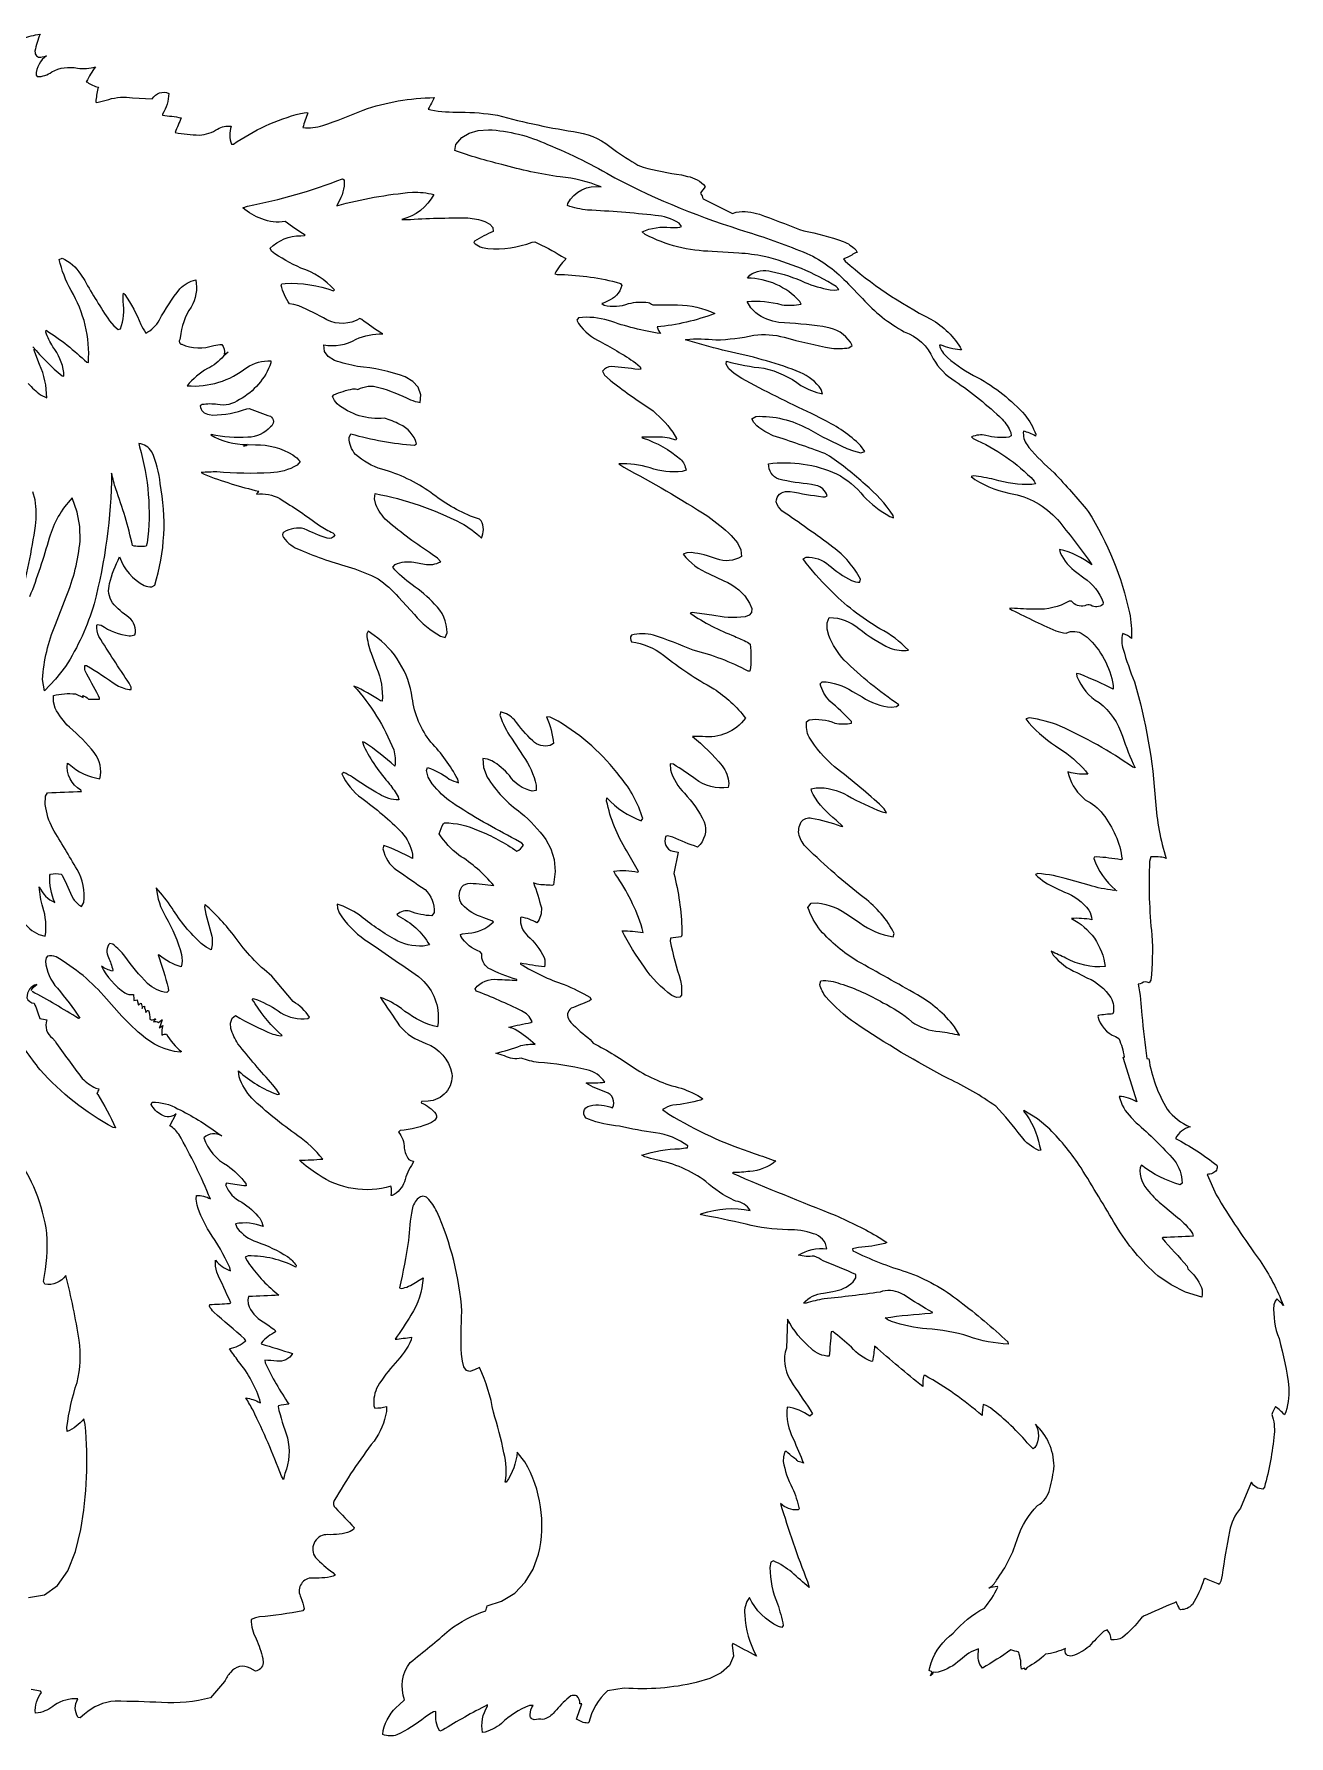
# Model space of a CAD drawing. Extents: x 1.3 to 17.6, y 0.2 to 11.6.
# Drawn here: x 9.46 to 17.61, y 0.15 to 11.21 of the extents above; entities that cross this region are included whole.
import ezdxf

# ---------------------------------------------------------------- set-up
doc = ezdxf.new("R2010")
doc.units = 0
doc.linetypes.add('0', pattern=[0])
doc.layers.add('1', color=7, linetype='0')

msp = doc.modelspace()

# ---------------------------------------------------------------- linework, layer by layer
at = {"layer": '1'}
for points in [[(9.386067, 11.177893, -0.059818), (9.500217, 11.208618, 0.036566), (9.466317, 11.09788), (9.46739, 11.087646, 0.4947), (9.513252, 11.060612), (9.528199, 11.0633), (9.542628, 11.068039, 0.229439), (9.47396, 10.94075), (9.4814, 10.932022, 0.160713), (9.577379, 10.962751, -0.190496), (9.742681, 10.986388, 0.107672), (9.860254, 10.995796, 0.039828), (9.800726, 10.8993), (9.807447, 10.89679, 0.122016), (9.879817, 10.863396), (9.875827, 10.85498, 0.03451), (9.862218, 10.767109), (9.86879, 10.764824), (9.945857, 10.783989, -0.114121), (10.099738, 10.794067), (10.229302, 10.788704, -0.375081), (10.33678, 10.823334, -0.12565), (10.296338, 10.688263), (10.296105, 10.680832, -0.02252), (10.416346, 10.665108, -0.019278), (10.376843, 10.569496, 0.045231), (10.53437, 10.552635, 0.131614), (10.653771, 10.591657, -0.158893), (10.742306, 10.609589, 0.187422), (10.743546, 10.49276), (10.756073, 10.492973, -0.086445), (11.192357, 10.693565), (11.229162, 10.699356), (11.240535, 10.696014, 0.053653), (11.207709, 10.600639, 0.107498), (11.337351, 10.614639, 0.019826), (11.598747, 10.715141, -0.07934), (12.06129, 10.795959, -0.010467), (12.022161, 10.721764), (12.038013, 10.715462, 0.048523), (12.230732, 10.701936, -0.033097), (12.472224, 10.681854, 0.030755), (12.99803, 10.570119, -0.129937), (13.226896, 10.458993, 0.022627), (13.384391, 10.357147), (13.417364, 10.343399, 0.02727), (13.666219, 10.294022), (13.706595, 10.284294, -0.166254), (13.821596, 10.219246, 0.00024), (13.789874, 10.175348, -0.101371), (13.807711, 10.137367), (13.998459, 10.042961), (14.022908, 10.052567, -0.125177), (14.172933, 10.037506, -0.013345), (14.434479, 9.93808), (14.461702, 9.930504, -0.035233), (14.718027, 9.861183, -0.106838), (14.799237, 9.80648), (14.807452, 9.789581, 0.100222), (14.773611, 9.772318, -0.057404), (14.718915, 9.747375), (14.731071, 9.73243, 0.061383), (15.286546, 9.356971, -0.133018), (15.487178, 9.158119), (15.475856, 9.156448, -0.070578), (15.353458, 9.18853), (15.342621, 9.188248, 0.181465), (15.395558, 9.108051, 0.076818), (15.590378, 8.978379, -0.080552), (15.898548, 8.734403, -0.082071), (15.968401, 8.608345), (15.967944, 8.597351, 0.071779), (15.88885, 8.629128, 0.197399), (15.912747, 8.538953), (15.92377, 8.523567, 0.035439), (16.087965, 8.357437, -0.015042), (16.309843, 8.107628, -0.085748), (16.577442, 7.448769, -0.057346), (16.590786, 7.281487, 0.127136), (16.533567, 7.313286, 0.143563), (16.536303, 7.212433, 0.026396), (16.610153, 7.000786, -0.054771), (16.746288, 6.222137, 0.058757), (16.816532, 5.851814, 0.154506), (16.778709, 5.861441, 0.017619), (16.716793, 5.864136), (16.708345, 5.833122, 0.038606), (16.723286, 5.354203, -0.041941), (16.716446, 5.062576), (16.705091, 5.044579, 0.330207), (16.656855, 5.042353), (16.645952, 5.03892), (16.634811, 5.036369, -0.025826), (16.658375, 4.835442, 0.009685), (16.689953, 4.552505), (16.703165, 4.551804, 0.100811), (16.823212, 4.223866, 0.134907), (16.97159, 4.109009, 0.210664), (16.876019, 4.034119, -0.047636), (17.145029, 3.859489, -0.417943), (17.118935, 3.808245, -0.113748), (17.081402, 3.800171), (17.140863, 3.667831, 0.023342), (17.426208, 3.239058, -0.052005), (17.577396, 2.949394, 0.029841), (17.53476, 2.990936), (17.523266, 2.976921), (17.515135, 2.952789, 0.109656), (17.549038, 2.7336, -0.037924), (17.612875, 2.414158, -0.109844), (17.58489, 2.237114, 0.05013), (17.525623, 2.292923, 0.03551), (17.501556, 2.240501, -0.107452), (17.518473, 2.111938, -0.040082), (17.454462, 1.767471), (17.444777, 1.756058, -0.281826), (17.370331, 1.800133), (17.368673, 1.798195), (17.298416, 1.632103, 0.132759), (17.227423, 1.479858, 0.01708), (17.179676, 1.19632), (17.170559, 1.157883), (17.160841, 1.136154), (17.153046, 1.140831, -0.033218), (17.069365, 1.175537), (17.061033, 1.167282, -0.068075), (16.986, 1.005836, -0.21053), (16.909967, 0.971542), (16.902235, 0.975761, 0.023858), (16.880331, 1.023567), (16.866554, 1.014679, 0.011184), (16.669201, 0.930779), (16.655167, 0.920128, -0.06584), (16.531492, 0.791499, -0.170172), (16.459431, 0.776024, 0.170896), (16.433344, 0.840164), (16.40803, 0.830177, 0.008068), (16.314716, 0.733829, -0.105431), (16.204853, 0.67227, -0.679003), (16.16271, 0.720085, -0.066261), (16.031406, 0.682289, -0.08291), (15.91272, 0.597404), (15.899689, 0.582138), (15.898936, 0.582001), (15.894757, 0.591064), (15.876767, 0.586517, -0.079868), (15.871381, 0.641754, -0.028947), (15.859625, 0.696602, -0.010695), (15.806829, 0.710808, -0.02473), (15.62225, 0.593002, -0.245447), (15.597242, 0.69989), (15.597638, 0.717827, 0.114912), (15.478919, 0.645729, -0.110816), (15.335333, 0.565735), (15.316136, 0.564713), (15.303205, 0.565529, -0.045028), (15.285547, 0.542686), (15.295416, 0.56797, -0.042496), (15.276826, 0.57769), (15.280912, 0.597476, -0.159468), (15.408573, 0.79999), (15.431943, 0.819496, -0.094194), (15.634843, 0.982796, 0.072952), (15.721575, 1.118599), (15.719884, 1.121979, 0.070034), (15.663379, 1.111488, 0.133109), (15.713144, 1.163456, 0.088117), (15.851495, 1.440535, -0.115088), (15.980593, 1.647972, 0.203396), (16.060093, 1.757027, 0.044874), (16.087765, 1.905708, 0.203658), (15.966394, 2.176567, -0.281112), (15.9635, 2.026527), (15.951468, 2.017891), (15.92829, 2.040512, 0.050716), (15.675162, 2.282631), (15.645985, 2.29921), (15.626435, 2.305893, 0.028432), (15.619687, 2.232971, 0.050797), (15.250003, 2.493431), (15.241309, 2.494041, 0.047596), (15.234421, 2.421448, -0.009609), (14.92131, 2.685035, -0.023117), (14.908547, 2.587555), (14.900622, 2.584602, -0.122604), (14.771391, 2.676697, 0.016867), (14.650126, 2.779938), (14.640151, 2.77694, 0.002072), (14.627162, 2.619513, -0.206995), (14.511883, 2.667674, -0.106031), (14.356206, 2.860443), (14.348352, 2.670944, 0.220022), (14.37154, 2.47036), (14.392455, 2.433655, -0.015698), (14.517331, 2.245567), (14.50026, 2.229904, 0.123188), (14.35434, 2.288666, 0.152174), (14.394846, 2.079192, 0.00378), (14.460515, 1.923654, 0.07903), (14.425594, 1.934349, 0.106238), (14.395395, 1.960418, -0.034027), (14.346311, 2.000938), (14.336056, 1.992691), (14.328924, 1.965828), (14.328633, 1.935677, 0.085549), (14.386971, 1.763598, -0.050699), (14.432244, 1.628258), (14.4246, 1.619919, -0.207618), (14.310423, 1.661674, 0.019996), (14.485014, 1.155303), (14.496311, 1.117233, -0.015134), (14.384278, 1.214917, 0.057156), (14.265405, 1.289566), (14.247846, 1.281815), (14.241978, 1.246857, 0.1023), (14.291166, 1.009591, -0.029639), (14.328697, 0.869324), (14.319522, 0.856461), (14.298483, 0.862694, -0.171566), (14.108367, 1.050674, 0.210572), (14.079103, 0.939412, 0.117488), (14.154194, 0.67083, 0.002588), (13.999795, 0.753304), (13.995569, 0.741302), (14.004805, 0.669106), (13.979319, 0.609917), (13.925862, 0.562508), (13.851185, 0.525673), (13.762035, 0.498169, -0.075152), (13.295554, 0.462662), (13.186357, 0.445488, 0.149046), (13.064743, 0.238091), (13.058713, 0.235184, -0.142223), (12.985311, 0.261589, 0.004009), (13.02085, 0.360077, -0.035176), (13.007836, 0.360886, 0.166942), (12.988245, 0.413025, 0.104527), (12.94732, 0.413246), (12.923273, 0.390722, 0.044833), (12.833571, 0.297029, -0.151005), (12.766584, 0.258965, 0.100987), (12.710773, 0.256755, -0.43775), (12.683835, 0.290677, -0.146135), (12.703711, 0.349548), (12.679873, 0.348862, 0.110831), (12.498637, 0.232209, -0.11342), (12.375513, 0.173126, -0.195219), (12.406692, 0.344688), (12.406525, 0.352837, 0.024706), (12.115054, 0.188225), (12.096269, 0.183052, -0.157612), (12.072069, 0.309677), (12.057043, 0.30751), (12.030476, 0.292732), (12.002005, 0.274055, -0.057388), (11.81784, 0.158164, -0.181891), (11.727973, 0.161697), (11.728891, 0.186554, -0.159225), (11.83253, 0.354073), (11.86843, 0.386429, -0.258929), (11.904769, 0.629646, 0.014168), (12.158546, 0.839824, -0.086043), (12.396176, 0.964912, -0.016472), (12.405006, 0.997391), (12.498459, 1.026909), (12.584593, 1.079803), (12.652544, 1.150642), (12.703208, 1.23584), (12.737479, 1.331802, 0.195172), (12.648977, 1.932823), (12.599742, 1.994797, -0.136022), (12.528493, 1.80098), (12.522172, 1.800713, 0.107742), (12.513673, 1.990719, 0.02489), (12.445517, 2.255714, 0.064439), (12.354503, 2.545151), (12.322682, 2.529701), (12.292759, 2.518524), (12.270273, 2.526421), (12.254241, 2.550079), (12.243681, 2.586182), (12.237608, 2.6314, -0.019741), (12.240357, 2.908364, 0.087812), (12.077839, 3.558708, 0.092012), (12.016522, 3.645988, 0.418164), (11.958675, 3.645586, 0.169645), (11.917201, 3.572876, 0.040047), (11.894484, 3.370056, -0.017634), (11.835152, 3.063736), (11.845742, 3.059769, 0.125919), (11.938476, 3.097731), (11.96367, 3.11255), (11.988381, 3.128159, -0.127252), (11.909388, 2.885844, -0.022706), (11.806164, 2.729172, 0.017239), (11.913763, 2.74324), (11.911958, 2.726242, -0.086646), (11.806663, 2.574193, 0.03746), (11.693484, 2.424641, 0.139997), (11.668357, 2.296356), (11.675412, 2.281769, 0.076861), (11.750229, 2.293037), (11.750217, 2.25914, -0.114347), (11.669717, 2.067802, 0.030939), (11.410263, 1.680496, 0.344838), (11.418746, 1.633263, 0.005629), (11.541695, 1.505981), (11.535571, 1.492828), (11.515304, 1.479576, -0.093377), (11.369948, 1.459572, 0.576111), (11.282228, 1.321344), (11.289908, 1.31044, 0.041384), (11.401353, 1.21283), (11.416508, 1.197021), (11.404009, 1.188759, -0.07115), (11.257977, 1.177744, 0.542145), (11.195051, 1.051609, -0.030457), (11.215972, 0.978218), (11.208212, 0.964836, -0.024213), (10.92653, 0.92506), (10.899249, 0.918128), (10.872671, 0.908859, 0.146912), (10.904922, 0.782479, -0.034501), (10.947859, 0.653938), (10.949302, 0.625999, -0.346254), (10.898874, 0.572021), (10.864235, 0.592155, 0.370455), (10.737867, 0.564806, 0.096982), (10.698757, 0.5047), (10.607792, 0.400162, -0.084136), (10.289968, 0.369486, 0.005385), (9.987267, 0.378143, 0.16835), (9.789027, 0.292931), (9.759676, 0.269096), (9.748095, 0.271965, -0.305122), (9.745818, 0.392937, 0.171362), (9.594339, 0.351448, -0.120376), (9.488687, 0.301262), (9.470452, 0.299675, -0.200418), (9.510294, 0.434486), (9.502458, 0.442001), (9.441711, 0.4533, 0.109221)], [(9.452715, 9.177505, 0.043107), (9.642896, 8.988304), (9.655322, 8.985016), (9.655483, 9.009529, 0.119915), (9.583413, 9.177246, -0.052632), (9.537861, 9.272392), (9.540487, 9.284447, -0.048672), (9.803213, 9.076256), (9.814558, 9.074539, 0.150242), (9.70155, 9.543526, -0.073368), (9.624943, 9.74511), (9.642986, 9.752983, -0.160537), (9.762774, 9.647888), (9.790381, 9.606667, 0.020708), (9.951116, 9.346016), (9.978874, 9.313942), (10.007421, 9.289001), (10.022267, 9.292664, 0.124454), (10.039465, 9.471255, -0.024423), (10.041251, 9.525398), (10.051666, 9.516327, -0.051803), (10.154881, 9.322837, 0.01922), (10.186543, 9.26548, 0.153953), (10.275038, 9.351158, -0.039018), (10.408607, 9.553738, -0.149898), (10.511061, 9.611122, -0.192746), (10.480997, 9.435257, 0.124821), (10.410819, 9.235764), (10.408597, 9.225021, 0.562525), (10.420284, 9.193367, 0.190148), (10.629429, 9.186009, -0.034381), (10.680137, 9.192413, -0.224545), (10.695757, 9.128311), (10.722682, 9.141907), (10.722863, 9.141685), (10.690871, 9.116608, -0.125478), (10.587402, 9.036049, 0.077825), (10.454823, 8.923691, 0.190015), (10.84366, 9.042706, -0.165812), (10.999959, 9.08477), (10.999683, 9.072723, -0.185464), (10.794954, 8.833458, -0.209903), (10.65222, 8.801796, 0.075694), (10.553066, 8.801353), (10.53992, 8.794083, 0.354964), (10.598, 8.736572), (10.623509, 8.733124, 0.079875), (10.842865, 8.773338), (10.858926, 8.775192, 0.008934), (10.996531, 8.72555, -0.555467), (10.997302, 8.656952, -0.202242), (10.85069, 8.589005, -0.076475), (10.611869, 8.607239), (10.608634, 8.605011, 0.135451), (10.845905, 8.542168, -0.025801), (10.821947, 8.531906, 0.017035), (10.854648, 8.542015), (10.899468, 8.540237, -0.142639), (11.141584, 8.474875, -0.052417), (11.19075, 8.431526), (11.169695, 8.407143, -0.119867), (10.99678, 8.357712, -0.032884), (10.649195, 8.363501, 0.024552), (10.547626, 8.359932), (10.566804, 8.348747, 0.035608), (10.921167, 8.238922, -0.001491), (10.905541, 8.219307, -0.162277), (11.057229, 8.190269, -0.02547), (11.315594, 8.015042, 0.032551), (11.401722, 7.967491), (11.416187, 7.954803, -0.371483), (11.364688, 7.932892, -0.03081), (11.216379, 7.99514, 0.174662), (11.084026, 7.97358, 0.359477), (11.080719, 7.937149, 0.140806), (11.189223, 7.857002, 0.033412), (11.523223, 7.741119, -0.042937), (11.695696, 7.670074, -0.060081), (11.828124, 7.550697), (11.932834, 7.436668, 0.086643), (12.10076, 7.297043), (12.131462, 7.287621), (12.144386, 7.318657, 0.216543), (12.063067, 7.504509, 0.057903), (11.917104, 7.629537, -0.04539), (11.790874, 7.744301), (11.807323, 7.761818, -0.165234), (11.929097, 7.777168), (11.997052, 7.765289, 0.183127), (12.103263, 7.780914), (12.081481, 7.802917), (12.048386, 7.827965, -0.032093), (11.754256, 8.046226, -0.08898), (11.68054, 8.152557), (11.673268, 8.188065), (11.677399, 8.223343, -0.07018), (12.235836, 8.031845, -0.06622), (12.367273, 7.933571, 0.231443), (12.366351, 8.046814), (12.355942, 8.057701), (12.315045, 8.06974, -0.069172), (12.038194, 8.229897, 0.090212), (11.720389, 8.381447, -0.109865), (11.549032, 8.478225, -0.191743), (11.508366, 8.586952), (11.519491, 8.610786, 0.047839), (11.933271, 8.537445), (11.945868, 8.547081, 0.226245), (11.836967, 8.672058, 0.053225), (11.736769, 8.712761, -0.198378), (11.429744, 8.806684, -0.099574), (11.400682, 8.853401), (11.408238, 8.864723, -0.05231), (11.532759, 8.903815, -0.070936), (11.565634, 8.899734, -0.201398), (11.701725, 8.913445, -0.043973), (11.906253, 8.832727, 0.039315), (11.968595, 8.814873), (11.974679, 8.864197), (11.957407, 8.913956), (11.92241, 8.95237), (11.873098, 8.98143, 0.062721), (11.562737, 9.049216, -0.042229), (11.413533, 9.088188), (11.372462, 9.113274), (11.347767, 9.146729), (11.342856, 9.190521, 0.18433), (11.553549, 9.226034, -0.105189), (11.725934, 9.261475, -0.034902), (11.590083, 9.354546), (11.578082, 9.360199, -0.253403), (11.363755, 9.351814, 0.024269), (11.182201, 9.443077), (11.149746, 9.451279), (11.120852, 9.455666, -0.102731), (11.066301, 9.577698), (11.07062, 9.585144), (11.092507, 9.589203, -0.093276), (11.407192, 9.541389), (11.412556, 9.547493, 0.132249), (11.195189, 9.688587, -0.052881), (11.003506, 9.797478), (10.995152, 9.816696, -0.205561), (11.193496, 9.898682), (11.217284, 9.900032), (11.22191, 9.902847, -0.024874), (11.092799, 9.990715, -0.149711), (10.940723, 10.008088, -0.097334), (10.816913, 10.080055), (10.84883, 10.090828, 0.045261), (11.465748, 10.268906), (11.476058, 10.260742, -0.154581), (11.436219, 10.111153), (11.427356, 10.093658, -0.044559), (11.919011, 10.181233, -0.063476), (12.057923, 10.167068, -0.215722), (11.850739, 10.004265), (11.881273, 10.002853, -0.019513), (12.279124, 10.014201, -0.059468), (12.390563, 9.991814), (12.421155, 9.974457), (12.440642, 9.951141), (12.444816, 9.926506, 0.029712), (12.322886, 9.863708), (12.318227, 9.855431, 0.196721), (12.409745, 9.815941, 0.110446), (12.69642, 9.855881), (12.713991, 9.859314, -0.034917), (12.887782, 9.764755), (12.910809, 9.752899), (12.915645, 9.746643, 0.088112), (12.844599, 9.650841), (12.858496, 9.647644, -0.054453), (13.242188, 9.597633), (13.270504, 9.587662), (13.279576, 9.574326, -0.254268), (13.186181, 9.474157, -0.016898), (13.150072, 9.457199), (13.164839, 9.448364, 0.158031), (13.323802, 9.457205, -0.091842), (13.450641, 9.465631, -0.092585), (13.479962, 9.449623), (13.642068, 9.449623, -0.108974), (13.884226, 9.393181, -0.0674), (13.509683, 9.30571, 0.104637), (13.530115, 9.262955, -0.048732), (13.193547, 9.348013, 0.095167), (12.998458, 9.365807), (12.986404, 9.34903, 0.140001), (13.122153, 9.219734, -0.030768), (13.368937, 9.072838), (13.397771, 9.047531), (13.403766, 9.031219), (13.385719, 9.029228, 0.01419), (13.211243, 9.049688, 0.181997), (13.153872, 9.01947), (13.167775, 8.992584), (13.203874, 8.959826, 0.024622), (13.461652, 8.776587, -0.076745), (13.610693, 8.622559), (13.633746, 8.58049), (13.6308, 8.569679, 0.104332), (13.515263, 8.590096), (13.426935, 8.5895), (13.409264, 8.589806), (13.419126, 8.584053, -0.091717), (13.66063, 8.447542, -0.157411), (13.696745, 8.374878), (13.671027, 8.365677, -0.106925), (13.463036, 8.390831, 0.080738), (13.260616, 8.415833), (13.292039, 8.394203, -0.020341), (13.838145, 8.075914, -0.038568), (13.990377, 7.951576), (14.030397, 7.903252), (14.053409, 7.857353), (14.05611, 7.815117, -0.239647), (13.89511, 7.798782, 0.066438), (13.731969, 7.83989), (13.702546, 7.838371), (13.677866, 7.829636, 0.128619), (13.846797, 7.701515), (13.943106, 7.656303, -0.168365), (14.109978, 7.511871), (14.123847, 7.476326), (14.121959, 7.450287), (14.106581, 7.432556), (14.079981, 7.421944, -0.086296), (13.864079, 7.433686, 0.009726), (13.735549, 7.450661), (13.72361, 7.445755, 0.057068), (14.012271, 7.295974, -0.003003), (14.095034, 7.258545), (14.113033, 7.245239, -0.065272), (14.11226, 7.070412), (14.101072, 7.070129, 0.060146), (13.742584, 7.206009, 0.017473), (13.48545, 7.303466, 0.124013), (13.341648, 7.303802, 0.305444), (13.342402, 7.260658, -0.134443), (13.550121, 7.173042, 0.037673), (13.876768, 6.955308, -0.08655), (14.083976, 6.763763, -0.266012), (13.802787, 6.644508), (13.738556, 6.644897, -0.048044), (13.931869, 6.455003, -0.131321), (13.975337, 6.339493), (13.9702, 6.313889, -0.21318), (13.756514, 6.37027, 0.013519), (13.615254, 6.464264), (13.593992, 6.466423), (13.596031, 6.427483, 0.119772), (13.685758, 6.275902, -0.076301), (13.81496, 6.091153, -0.30336), (13.771594, 5.926994, -0.037961), (13.611957, 5.991176, 0.035974), (13.576272, 5.999657), (13.564356, 5.994751), (13.56181, 5.980057, 0.482502), (13.62484, 5.897812), (13.64483, 5.89357), (13.617228, 5.755554, -0.055601), (13.670481, 5.384611), (13.669308, 5.353546), (13.665195, 5.342667, -0.004055), (13.594762, 5.334442), (13.594172, 5.314842, 0.030136), (13.661228, 5.060505, -0.075403), (13.666703, 4.965179), (13.655808, 4.951088), (13.635727, 4.949722), (13.604989, 4.963219, -0.092668), (13.426255, 5.145836, -0.035427), (13.281782, 5.38179, -0.056637), (13.41757, 5.370697), (13.412262, 5.398499, 0.07783), (13.238943, 5.748886), (13.226657, 5.770645, -0.090322), (13.382998, 5.76297), (13.388038, 5.767639), (13.310219, 5.903702, -0.088111), (13.181028, 6.225876), (13.182782, 6.246544, 0.122858), (13.406089, 6.097771), (13.415361, 6.111992, 0.103247), (13.268421, 6.383861, 0.094242), (12.865628, 6.745117), (12.813088, 6.769798), (12.790748, 6.772224, -0.091623), (12.834999, 6.59864), (12.813877, 6.586517, -0.247502), (12.701089, 6.616005, -0.039597), (12.581691, 6.753213, 0.138599), (12.492687, 6.804955), (12.487768, 6.782593, 0.072018), (12.56229, 6.633415), (12.638852, 6.517296, -0.098524), (12.723098, 6.329491), (12.724136, 6.294334), (12.696847, 6.289429, -0.192156), (12.54954, 6.391728, 0.078451), (12.43584, 6.486862), (12.407606, 6.496719), (12.376013, 6.501427), (12.381258, 6.443016), (12.405379, 6.381653, 0.101359), (12.624538, 6.14957, -0.058751), (12.785499, 5.976563), (12.818296, 5.914902), (12.839355, 5.845955), (12.846132, 5.76828), (12.836088, 5.68042), (12.825379, 5.677986, -0.024102), (12.728633, 5.684887, -0.053463), (12.705668, 5.695442, -0.028066), (12.756845, 5.531286, -0.186969), (12.728006, 5.434525, 0.084576), (12.626222, 5.471664), (12.621131, 5.467529, 0.23263), (12.667286, 5.350983, -0.097176), (12.775108, 5.208455, -0.131039), (12.77716, 5.148537, -0.019153), (12.62181, 5.172569), (12.622117, 5.166771, 0.061166), (12.90505, 5.033409, -0.035269), (13.072577, 4.951317), (13.08041, 4.937363), (13.069707, 4.928307, -0.014884), (12.949713, 4.879431, 0.424278), (12.938066, 4.801773), (12.948838, 4.787117, 0.034314), (13.074489, 4.676117), (13.08541, 4.664177), (13.093109, 4.652931, -0.038121), (13.36216, 4.489426, 0.08308), (13.665286, 4.35954, -0.055043), (13.806627, 4.291908), (13.792717, 4.282921, -0.041056), (13.612028, 4.249543, 0.074094), (13.544157, 4.221649), (13.585251, 4.191833, 0.058765), (14.14033, 3.936128, 0.003509), (14.280314, 3.887177, -0.164865), (14.110558, 3.819862, -0.033902), (14.005345, 3.812164), (13.998487, 3.807335, 0.00699), (14.66666, 3.534438, -0.027368), (14.952223, 3.390518), (15.000867, 3.357124), (14.987495, 3.351044, -0.044749), (14.816844, 3.325963, 0.03067), (14.777248, 3.315804), (14.779694, 3.304245, 0.044336), (15.127742, 3.167521, -0.081024), (15.474141, 2.975479, -0.026337), (15.786452, 2.712509), (15.789511, 2.697456, -0.075449), (15.534274, 2.747437, 0.06071), (15.261876, 2.795906, -0.059101), (15.031051, 2.843849), (15.006713, 2.855637), (14.990053, 2.86821, -0.021477), (15.284392, 2.898026), (15.299304, 2.902184, -0.017467), (15.111586, 3.017375), (15.090281, 3.027499, 0.200854), (14.957135, 3.035934, -0.013882), (14.59407, 2.991863, 0.037956), (14.476268, 2.96254), (14.460079, 2.963554, -0.190148), (14.590759, 3.029396), (14.650629, 3.040054, 0.164196), (14.781622, 3.101189), (14.80031, 3.127754), (14.799374, 3.150063, 0.011091), (14.587969, 3.238166, 0.031775), (14.528271, 3.269783, -0.100395), (14.426908, 3.275146, -0.174633), (14.610906, 3.316467, 0.322756), (14.524891, 3.4138, 0.095451), (14.358001, 3.440857, -0.063264), (14.086525, 3.477104, 0.010017), (13.787792, 3.538727), (13.800204, 3.546532, -0.127682), (14.113396, 3.566063, 0.225797), (14.020985, 3.625977), (14.009603, 3.62986, -0.066473), (13.825825, 3.753464, 0.113684), (13.503012, 3.893818, -0.003157), (13.428638, 3.915009), (13.410239, 3.925339, -0.070527), (13.654983, 3.966888, 0.010141), (13.706023, 3.973717), (13.70851, 3.984818, 0.132875), (13.497842, 4.070396, -0.018593), (13.264398, 4.112602, -0.066863), (13.062056, 4.157951, -0.80592), (13.073298, 4.245872, -0.157351), (13.219564, 4.231979, 0.465087), (13.176351, 4.33506, -0.062712), (13.04695, 4.392799), (13.050789, 4.394379, 0.034925), (13.168795, 4.399658, 0.189864), (13.053144, 4.479744, 0.044922), (12.73728, 4.527534, -0.060292), (12.625705, 4.555717, -0.187803), (12.51703, 4.569695, 0.021567), (12.460171, 4.587975, 0.036558), (12.624197, 4.636688, -0.084857), (12.717674, 4.644608, 0.041353), (12.586842, 4.741749, 0.048928), (12.546399, 4.75573, -0.01908), (12.688766, 4.786949), (12.696528, 4.793739, 0.198993), (12.62828, 4.861656, 0.02608), (12.332973, 4.991486), (12.326774, 5.006546, -0.260092), (12.471256, 5.066727, -0.008588), (12.598133, 5.06028), (12.597872, 5.065262, -0.04164), (12.411741, 5.139901, -0.250436), (12.369092, 5.232117), (12.359805, 5.246712, -0.191047), (12.234396, 5.348389), (12.232156, 5.358582), (12.245048, 5.362724), (12.280998, 5.366844, 0.19114), (12.444951, 5.440979), (12.435351, 5.448074), (12.382138, 5.467964, -0.131695), (12.241575, 5.553932, -0.304336), (12.24011, 5.668338, -0.218035), (12.295566, 5.691429, -0.021483), (12.447625, 5.677628, 0.079729), (12.220896, 5.874029, -0.089138), (12.093539, 6.013161, -0.054238), (12.120271, 6.080643), (12.127356, 6.084167, -0.105338), (12.346722, 6.035027, -0.058727), (12.598326, 5.899101, 0.152809), (12.640293, 5.939705), (12.629294, 5.951241), (12.58867, 5.975647, -0.02442), (12.178609, 6.213185, -0.062252), (12.047387, 6.337204), (12.022447, 6.380096), (12.010575, 6.423294), (12.017917, 6.444138, -0.072957), (12.158573, 6.3689, 0.05496), (12.217717, 6.345001), (12.213146, 6.368332, 0.067707), (12.039877, 6.607892, -0.140275), (11.91825, 6.895927, 0.207566), (11.66999, 7.301682), (11.632413, 7.329094), (11.622571, 7.311256, 0.077624), (11.650665, 7.186249), (11.68673, 7.091713, -0.114731), (11.723212, 6.875351), (11.712461, 6.876076, 0.044542), (11.538864, 6.972984, -0.088952), (11.797479, 6.558622, -0.104353), (11.805536, 6.452934, 0.040976), (11.607258, 6.60537), (11.594474, 6.609879), (11.603434, 6.582054, 0.069566), (11.771215, 6.33622, -0.028245), (11.826038, 6.253738), (11.830322, 6.232887, -0.142513), (11.705061, 6.270861, -0.031448), (11.5302, 6.3809, 0.028273), (11.473322, 6.410454), (11.460012, 6.403244, 0.119953), (11.589893, 6.244141, -0.04021), (11.849956, 6.022259, -0.115193), (11.920658, 5.880348), (11.919095, 5.852242, 0.045285), (11.733104, 5.936745), (11.727712, 5.916023, 0.205014), (11.81849, 5.777588, -0.000612), (12.000956, 5.650329, -0.230065), (12.060779, 5.50106), (12.045679, 5.480164, -0.083219), (11.902731, 5.510032, 0.241364), (11.818707, 5.488693), (11.826702, 5.478996, -0.151447), (12.029196, 5.292175), (11.989326, 5.283119, -0.140866), (11.801951, 5.327515, -0.037875), (11.572362, 5.485859, 0.070729), (11.431358, 5.555801), (11.431602, 5.530182), (11.444046, 5.499474, 0.10593), (11.610879, 5.324862, -0.001233), (11.958697, 5.085774), (11.97944, 5.067065, -0.23795), (12.085733, 4.787281), (12.082458, 4.758972), (12.053413, 4.764229, -0.087481), (11.847391, 4.877266, 0.071691), (11.712684, 4.949242, 0.00786), (11.836018, 4.765892, 0.135599), (12.006759, 4.651314, -0.255185), (12.175442, 4.456004, -0.432623), (12.021001, 4.275986), (11.978287, 4.274498), (11.976441, 4.265343, -0.12501), (12.072328, 4.192729, -0.351283), (12.062114, 4.149971), (12.043629, 4.136719, -0.082218), (11.838817, 4.085258), (11.828601, 4.075386, -0.178651), (11.865753, 3.971118, 0.138534), (11.896502, 3.89666), (11.909183, 3.889404), (11.925617, 3.88559), (11.921872, 3.8722, 0.090536), (11.867234, 3.751923, -0.18572), (11.788318, 3.662567), (11.781872, 3.662071, 0.106084), (11.779119, 3.722923, -0.224163), (11.306049, 3.798911, -0.050569), (11.185382, 3.892609, 0.022744), (11.33628, 3.89994, 0.069057), (11.17418, 4.05149, -0.035556), (10.87613, 4.294381, -0.104308), (10.793605, 4.433151), (10.790314, 4.472549, 0.100773), (11.042662, 4.319084), (11.055692, 4.320839), (11.038086, 4.349724), (11.012821, 4.382683, -0.020079), (10.785937, 4.648934, -0.073415), (10.739683, 4.747307), (10.737458, 4.782616), (10.747499, 4.814331), (10.769128, 4.831375, 0.035602), (11.011818, 4.711959, 0.038064), (11.065183, 4.699921), (11.072635, 4.703384, -0.074898), (10.898369, 4.908742), (10.888094, 4.922413), (10.877693, 4.935989), (10.883917, 4.942184), (10.911864, 4.933543, -0.065115), (11.063949, 4.850257, 0.168362), (11.23948, 4.81282), (11.250371, 4.821266, 0.133028), (11.144018, 4.922943), (11.006169, 5.088364, -0.072731), (10.767122, 5.341476, 0.051549), (10.571934, 5.553581), (10.567388, 5.539299, 0.021773), (10.61663, 5.347948, -0.101709), (10.612018, 5.259415), (10.579294, 5.277374), (10.547711, 5.300339, -0.072697), (10.358289, 5.530563, 0.037111), (10.254743, 5.660896, 0.107806), (10.315811, 5.474602, -0.064986), (10.419865, 5.22864, -0.101222), (10.416531, 5.147934, -0.09648), (10.274608, 5.224533), (10.26793, 5.226341, -0.019144), (10.333002, 5.011406), (10.334849, 4.993065), (10.323722, 4.981567, -0.165843), (10.198662, 5.041199, -0.049121), (10.05175, 5.217743, 0.049949), (9.973901, 5.295334), (9.952751, 5.301125, 0.311281), (9.944672, 5.209091, -0.059814), (9.972406, 5.127808), (9.970724, 5.120277, -0.093058), (9.898466, 5.153465, 0.124038), (10.050146, 4.978732, 0.134829), (10.10688, 4.968079, -0.028282), (10.109923, 4.930481), (10.131089, 4.933174), (10.131914, 4.931267), (10.140539, 4.898949, -0.224666), (10.157394, 4.913414, -0.106118), (10.162651, 4.878563, -0.278338), (10.17779, 4.892693, 0.051115), (10.188202, 4.85202, -0.34503), (10.204827, 4.865349, -0.056437), (10.214257, 4.808266, 0.305024), (10.246249, 4.809967, -1.669084), (10.246655, 4.805317, 0.208066), (10.237977, 4.791321, -0.27037), (10.269249, 4.787079), (10.291719, 4.804123), (10.293585, 4.80481, -0.019578), (10.274961, 4.752792), (10.298424, 4.767044, 0.107598), (10.290765, 4.705719, -0.092384), (10.321565, 4.712074, 0.096318), (10.419062, 4.597977), (10.40962, 4.593391, -0.161627), (10.157565, 4.708929, -0.041266), (10.014882, 4.847443), (9.930944, 4.94101, 0.085242), (9.604289, 5.213629, 0.153006), (9.548463, 5.217735), (9.538752, 5.206108), (9.534956, 5.185852, 0.164874), (9.612439, 5.009438, -0.033992), (9.757729, 4.815826), (9.750275, 4.81308, 0.014974), (9.448042, 4.988731)], [(9.423759, 8.938507, 0.048239), (9.50298, 8.864471), (9.543732, 8.845619, 0.103772), (9.497551, 9.062721), (9.459167, 9.158386)], [(9.384194, 5.447397, 0.115203), (9.492677, 5.358009), (9.533721, 5.347664, 0.119147), (9.517963, 5.535995, -0.057364), (9.494906, 5.668945, 0.183981), (9.596543, 5.565819, -0.12269), (9.564469, 5.743912), (9.567891, 5.751129, -0.086617), (9.636693, 5.750923), (9.644458, 5.743362, 0.003978), (9.716784, 5.589218, 0.117093), (9.770177, 5.53968), (9.785206, 5.566055, 0.162516), (9.740608, 5.781067, 0.005915), (9.582281, 6.045673, -0.080539), (9.533669, 6.202209), (9.534642, 6.257996), (9.548643, 6.27964, 0.003061), (9.770277, 6.287987), (9.764428, 6.295609, -0.293136), (9.677847, 6.471611), (9.688329, 6.465416, 0.141665), (9.888813, 6.369987, 0.234757), (9.851512, 6.54052, 0.052243), (9.690955, 6.705585, -0.08375), (9.598333, 6.829956), (9.586954, 6.870056), (9.586462, 6.912163, -0.074605), (9.730473, 6.92215), (9.779593, 6.898468, 0.013021), (9.777048, 6.911728, -0.103135), (9.814843, 6.887886, 0.020395), (9.886644, 6.886955), (9.886768, 6.894501), (9.880445, 6.910285, -0.019647), (9.794041, 7.071381, -0.081263), (9.790347, 7.106178), (9.80169, 7.107254, -0.013709), (9.999744, 6.977526, 0.111701), (10.091624, 6.949974), (10.091954, 6.965805), (10.079213, 6.991562, -0.010491), (9.882264, 7.295148, -0.112881), (9.868731, 7.368286), (9.871617, 7.372185), (9.897357, 7.369171, 0.129756), (10.079188, 7.299716, 0.061286), (10.116385, 7.304626, 0.30285), (10.077697, 7.41803, -0.061268), (9.969772, 7.514337, -0.222659), (9.95201, 7.638466, -0.061094), (10.016928, 7.811356, 0.197044), (10.177037, 7.626366, 0.086671), (10.225421, 7.616615), (10.244916, 7.62851, 0.124686), (10.280263, 8.288658, 0.083426), (10.226039, 8.494858, 0.220599), (10.141482, 8.549446), (10.145644, 8.52758, -0.102821), (10.196776, 7.902618), (10.189502, 7.881813, -0.110026), (10.100663, 7.885246, 0.033106), (9.992031, 8.253438, -0.017676), (9.965112, 8.355042, -0.060679), (9.851012, 7.506519, -0.07069), (9.665769, 7.10025), (9.601203, 7.016586), (9.528115, 6.942245), (9.516456, 7.016029, -0.084183), (9.600007, 7.372787), (9.669184, 7.55262, 0.076691), (9.760514, 7.91671), (9.758703, 8.008881), (9.741942, 8.101578), (9.707687, 8.194847, 0.116107), (9.559698, 7.934532, -0.023841), (9.431984, 7.55168, -0.057137)], [(9.371472, 7.526199, 0.024169), (9.471217, 8.014762, 0.055541), (9.468802, 8.181969), (9.453137, 8.234833)], [(9.441377, 4.995415, -0.070799), (9.478515, 5.034882, 0.342775), (9.414815, 4.948166, 0.330257), (9.462188, 4.912704, -0.022934), (9.498754, 4.812317, -0.082597), (9.543308, 4.803314, 0.31774), (9.579966, 4.684685), (9.597404, 4.665971, 0.016613), (9.774395, 4.424161, 0.084225), (9.861991, 4.360909), (9.882865, 4.355148, -0.008144), (9.869934, 4.32531), (9.874657, 4.319885, -0.037818), (9.989338, 4.10231), (9.975749, 4.104477, -0.087266), (9.500065, 4.4792, 0.003444), (9.31008, 4.733979, 0.071487)], [(9.425207, 1.051216), (9.529553, 1.067513), (9.613767, 1.12854), (9.679771, 1.225502), (9.72949, 1.349655), (9.764847, 1.492218, 0.065993), (9.793498, 2.174416), (9.784504, 2.21199, -0.116739), (9.676059, 2.129524), (9.674114, 2.157745, -0.043764), (9.740312, 2.448778, 0.094561), (9.754431, 2.722183, 0.021834), (9.667374, 3.143761, -0.30041), (9.530675, 3.087639), (9.52224, 3.104004, 0.06446), (9.54501, 3.417419, 0.119256), (9.33869, 3.930786)]]:
    msp.add_lwpolyline(points, format="xyb", dxfattribs=at)
for points in [[(17.04476, 3.066193, -0.138761), (17.048157, 3.003197), (16.942293, 3.035812), (16.847561, 3.082626), (16.762535, 3.1418, -0.08158), (16.490934, 3.466248, 0.003782), (16.262871, 3.842922, 0.049346), (16.059538, 4.093521), (15.979633, 4.160416), (15.890876, 4.216217), (15.888826, 4.211899, -0.126106), (15.993718, 3.985641), (16.0012, 3.95826), (15.989184, 3.955711, -0.139447), (15.87471, 4.047661, 0.030748), (15.708611, 4.242401, 0.049541), (15.403325, 4.420648, -0.027426), (14.797295, 4.781867, -0.060672), (14.605493, 4.953396, -0.084562), (14.565604, 5.033195), (14.571723, 5.057724, -0.123418), (14.699019, 5.038734, -0.054561), (14.975868, 4.91568, -0.070381), (15.16261, 4.792184, 0.138004), (15.344704, 4.727669, -0.037249), (15.473665, 4.704384), (15.441298, 4.759514, 0.098415), (15.20043, 4.966286, 0.00206), (14.809441, 5.185611, -0.074114), (14.57128, 5.384987, -0.080402), (14.48794, 5.535019), (14.510108, 5.562126), (14.548626, 5.563911, -0.137229), (14.758809, 5.479393), (14.825959, 5.434784, 0.127172), (15.042295, 5.344276), (15.049907, 5.364571, 0.115134), (14.853268, 5.596893, -0.027194), (14.48052, 5.921859, -0.099642), (14.430984, 6.002512, -0.179836), (14.444449, 6.091019, -0.257789), (14.512036, 6.11483, -0.049363), (14.701407, 6.062874), (14.716316, 6.060829), (14.671421, 6.101189, -0.089545), (14.521976, 6.267947, -0.067186), (14.510228, 6.306061), (14.541173, 6.312012, -0.144285), (14.744667, 6.26136, 0.035197), (14.970632, 6.1558), (14.999122, 6.149498), (14.982948, 6.174301), (14.953638, 6.205116, 0.019175), (14.661878, 6.447719, -0.078521), (14.495848, 6.641629, -0.142069), (14.480062, 6.741089), (14.496947, 6.754395, -0.124973), (14.663192, 6.732698, 0.099462), (14.772676, 6.730782), (14.772275, 6.743408, 0.020424), (14.630715, 6.875398, -0.121733), (14.567403, 6.986519), (14.580151, 7.000893, -0.139938), (14.777807, 6.938309), (14.841089, 6.902054, 0.13198), (15.031795, 6.835564), (15.064517, 6.838928), (15.079476, 6.850754, -0.043325), (14.72453, 7.140901, -0.083248), (14.623538, 7.300919), (14.614139, 7.342804), (14.613873, 7.384354), (14.627666, 7.418602, -0.167187), (14.820073, 7.347031, 0.061185), (15.022305, 7.219035, 0.118723), (15.141693, 7.205643, 0.081367), (14.956386, 7.345108, -0.068136), (14.63021, 7.60075, -0.043585), (14.458229, 7.798447), (14.476204, 7.809151, -0.198453), (14.625501, 7.759178, 0.058168), (14.770815, 7.657853, 0.0867), (14.826654, 7.647232), (14.829544, 7.666428, 0.118718), (14.651148, 7.874565, 0.012173), (14.319818, 8.110746, -0.126568), (14.283156, 8.169731, -0.437856), (14.35597, 8.236725), (14.374248, 8.23629, 0.008118), (14.584504, 8.201843), (14.601281, 8.202415), (14.612579, 8.209457, 0.294807), (14.540343, 8.27597), (14.510901, 8.28299, -0.035194), (14.300357, 8.316611, -0.325732), (14.233041, 8.417122, -0.138128), (14.675132, 8.351805, -0.099664), (14.849874, 8.206767, 0.077685), (15.020814, 8.075417), (15.045218, 8.06662), (15.043191, 8.080994, 0.069487), (14.860057, 8.282585, 0.030405), (14.629833, 8.467239), (14.599485, 8.483459, 0.009702), (14.263396, 8.599512, -0.061608), (14.156785, 8.662354), (14.137522, 8.684387), (14.12469, 8.708809), (14.149387, 8.724762, -0.139328), (14.49163, 8.642891, 0.023563), (14.740952, 8.516586), (14.785336, 8.500938), (14.831636, 8.488533), (14.85827, 8.495872), (14.830484, 8.536644, 0.081517), (14.591927, 8.702087), (14.51262, 8.743057, -0.016331), (14.059229, 8.970428), (14.010155, 9.00341), (13.975149, 9.034454), (13.956649, 9.063377), (13.958957, 9.083847, 0.043532), (14.201385, 9.038017, -0.114333), (14.443191, 8.925385, 0.086118), (14.583941, 8.870697), (14.574542, 8.900307, 0.151007), (14.437523, 9.009087), (14.386869, 9.031212, 0.035273), (13.934703, 9.154846, -0.009013), (13.69364, 9.22261), (13.698166, 9.224945, -0.049671), (13.889663, 9.221519, 0.041529), (14.13799, 9.251808, -0.103428), (14.334465, 9.23848, 0.022148), (14.642232, 9.167705, 0.065927), (14.755337, 9.170517), (14.777036, 9.186111, 0.214057), (14.632515, 9.298157), (14.585178, 9.309196, 0.015802), (14.299884, 9.335219, -0.122359), (14.149715, 9.396584), (14.117071, 9.430634), (14.093582, 9.472099, -0.089983), (14.318514, 9.449969, 0.091032), (14.445714, 9.454628), (14.435283, 9.471848, 0.206572), (14.096596, 9.622803), (14.110883, 9.642509, -0.216307), (14.252003, 9.666779, -0.058232), (14.468227, 9.595591, 0.045485), (14.632144, 9.546204), (14.663449, 9.544609), (14.690008, 9.549591), (14.673082, 9.567841, 0.081113), (14.203566, 9.763844, 0.033371), (14.039371, 9.785339), (13.866063, 9.796753, -0.118586), (13.431594, 9.906853), (13.411162, 9.924706, -0.134349), (13.596443, 9.951885, 0.01105), (13.657157, 9.953278), (13.668303, 9.959091), (13.651165, 9.979675, 0.122559), (13.496378, 10.030624, 0.015137), (13.05767, 10.065188, -0.062797), (12.926348, 10.094864), (12.929214, 10.108398, -0.324527), (13.146008, 10.215561, 0.071734), (12.879933, 10.280968, -0.037204), (12.500703, 10.361099, -0.023818), (12.193834, 10.451248), (12.201018, 10.491547), (12.239177, 10.535713), (12.288212, 10.565392), (12.346529, 10.582047), (12.41253, 10.587158, -0.095122), (12.797159, 10.491536, -0.036229), (13.234365, 10.274742, 0.04648), (14.098162, 9.922405, -0.017641), (14.482331, 9.783804, -0.098019), (14.751976, 9.584595), (14.844226, 9.489746, 0.089018), (15.114793, 9.275024, -0.202858), (15.303276, 9.099191, 0.132408), (15.444779, 8.954575, -0.040216), (15.750846, 8.706178, -0.091358), (15.805825, 8.620453), (15.808313, 8.599434), (15.794814, 8.589752, -0.09927), (15.645303, 8.600876, 0.145676), (15.551652, 8.592262), (15.561152, 8.580437, -0.101312), (15.959253, 8.304993), (15.966961, 8.286369), (15.942914, 8.282181, -0.083893), (15.699074, 8.314331, 0.032587), (15.563405, 8.338676), (15.548892, 8.335014), (15.573936, 8.314941, 0.09525), (15.826715, 8.21946, -0.172267), (16.124468, 8.036842, -0.015925), (16.333891, 7.760887, 0.098451), (16.123352, 7.86097), (16.128271, 7.838188, 0.138439), (16.235931, 7.71093), (16.281076, 7.676483, -0.1574), (16.4076, 7.516029), (16.40505, 7.502449, -0.322422), (16.326088, 7.497663, 0.181091), (16.287416, 7.494119, -0.277311), (16.199963, 7.523407), (16.185413, 7.523651, -0.1446), (15.967789, 7.472382, -0.019), (15.811515, 7.478142), (15.797319, 7.476494, 0.018487), (16.098362, 7.332487, 0.049957), (16.167229, 7.316658, -0.279649), (16.276005, 7.308807), (16.302765, 7.289955, -0.165311), (16.472511, 6.977394), (16.472641, 6.953515, 0.017115), (16.256372, 7.04997), (16.24542, 7.052825), (16.234369, 7.055275), (16.236647, 7.035934, 0.176564), (16.379709, 6.865014, -0.152137), (16.531733, 6.647186, 0.034853), (16.614388, 6.442345), (16.599028, 6.445351, 0.047219), (16.126652, 6.713177, 0.053263), (15.928475, 6.767296), (15.904178, 6.760674), (15.923024, 6.73391, 0.072866), (16.125971, 6.565674, -0.064771), (16.292379, 6.421379), (16.306456, 6.399872, -0.061281), (16.198507, 6.409489), (16.177017, 6.416397, 0.160288), (16.275181, 6.248123), (16.288778, 6.23336, -0.13759), (16.404566, 6.140257, -0.138749), (16.52972, 5.848236), (16.520441, 5.844208, 0.022673), (16.36532, 5.863388), (16.347349, 5.862), (16.345291, 5.852654, 0.130505), (16.486322, 5.649254), (16.475473, 5.645561, -0.042768), (16.315231, 5.678406), (16.183765, 5.716309, 0.050175), (15.9814, 5.755478), (15.967655, 5.747841, 0.102112), (16.09704, 5.661682), (16.15637, 5.634125, -0.146092), (16.313902, 5.516841, -0.114254), (16.333057, 5.454422, 0.064341), (16.200016, 5.462607, -0.253898), (16.419119, 5.149849, -0.149078), (16.164915, 5.205905, -0.001583), (16.069845, 5.249345), (16.082344, 5.224976, 0.123078), (16.234871, 5.111328), (16.305445, 5.075996, -0.149509), (16.456356, 4.949135, -0.181289), (16.470222, 4.84301, 0.01687), (16.373222, 4.833298), (16.371771, 4.826706, 0.245479), (16.486654, 4.695777), (16.497896, 4.689479), (16.509129, 4.683167, -0.056264), (16.542765, 4.562334, -0.502133), (16.533886, 4.560738), (16.625229, 4.271042, 0.124295), (16.511509, 4.306534, 0.14254), (16.588364, 4.170219), (16.621058, 4.135773, -0.032073), (16.868729, 3.89254, -0.159428), (16.919264, 3.743629), (16.906239, 3.733253, -0.101465), (16.656139, 3.85955), (16.646322, 3.844765, 0.220414), (16.704306, 3.688603, 0.050318), (16.795143, 3.599487), (16.890589, 3.519951, -0.078084), (16.987808, 3.415092), (16.991312, 3.398403, -0.000526), (16.796204, 3.38959), (16.789089, 3.38517, -0.004633), (16.95129, 3.203825), (16.954239, 3.195526), (16.955629, 3.186829, -0.116935)], [(10.861769, 3.215355, 0.077535), (11.05195, 3.015854, -0.011068), (10.855085, 3.007034), (10.849047, 2.985214), (10.851857, 2.958656, 0.186269), (10.949726, 2.841866, -0.024788), (11.027834, 2.786552), (11.030647, 2.777489, 0.085661), (10.938137, 2.706306), (10.937302, 2.699288, 0.0036), (11.139969, 2.637489, -0.335021), (11.037704, 2.587708, 0.030291), (10.959603, 2.592178), (10.961988, 2.576431, 0.035871), (11.1171, 2.306244, 0.053555), (11.049295, 2.296478), (11.045922, 2.292625, 0.027325), (11.107112, 2.089487, -0.156536), (11.090019, 1.857342, 0.01662), (11.081634, 1.817032), (11.067846, 1.840401, 0.026214), (10.883615, 2.267533, 0.00912), (10.836915, 2.347878, -0.102332), (10.926612, 2.317223), (10.933004, 2.316193, 0.10384), (10.787597, 2.587484, -0.003027), (10.730293, 2.667618, 0.131557), (10.836199, 2.719147), (10.828896, 2.731918, 0.000188), (10.628469, 2.904265, -0.064757), (10.599832, 2.944801), (10.602052, 2.954079, -0.002028), (10.730197, 2.961679), (10.739295, 2.966148, -0.000999), (10.648163, 3.16472, -0.094487), (10.640323, 3.242043, 0.139993), (10.736264, 3.173782), (10.7322, 3.195084, 0.048919), (10.599909, 3.426224, -0.058149), (10.519912, 3.600349), (10.513563, 3.639351), (10.516346, 3.663033, -0.134731), (10.606586, 3.641113, 0.034998), (10.401289, 4.06038, 0.114838), (10.342555, 4.115875), (10.383989, 4.19342, -0.353505), (10.28979, 4.187337, -0.163998), (10.222817, 4.255035), (10.229175, 4.268669, -0.139622), (10.393908, 4.227118, -0.047193), (10.655683, 4.067169), (10.680626, 4.050819, 0.335067), (10.563415, 4.038162, 0.185059), (10.716902, 3.857219, -0.077407), (10.836283, 3.740585), (10.838669, 3.725296, -0.040595), (10.723423, 3.741875), (10.711692, 3.742378), (10.70537, 3.733292, 0.194802), (10.810394, 3.619287, -0.07994), (10.926991, 3.514714, -0.078016), (10.950376, 3.461029, 0.139774), (10.769107, 3.479248), (10.781271, 3.451454, 0.141323), (10.907369, 3.361099, -0.059096), (11.108349, 3.26574, -0.063751), (11.164451, 3.210205), (11.162565, 3.197723, 0.122561), (10.851926, 3.270424), (10.832222, 3.2621), (10.846437, 3.238602)]]:
    msp.add_lwpolyline(points, format="xyb", close=True, dxfattribs=at)
msp.add_circle((16.492702, 5.643209), 0.001038, dxfattribs=at)

doc.saveas('drawing.dxf')
